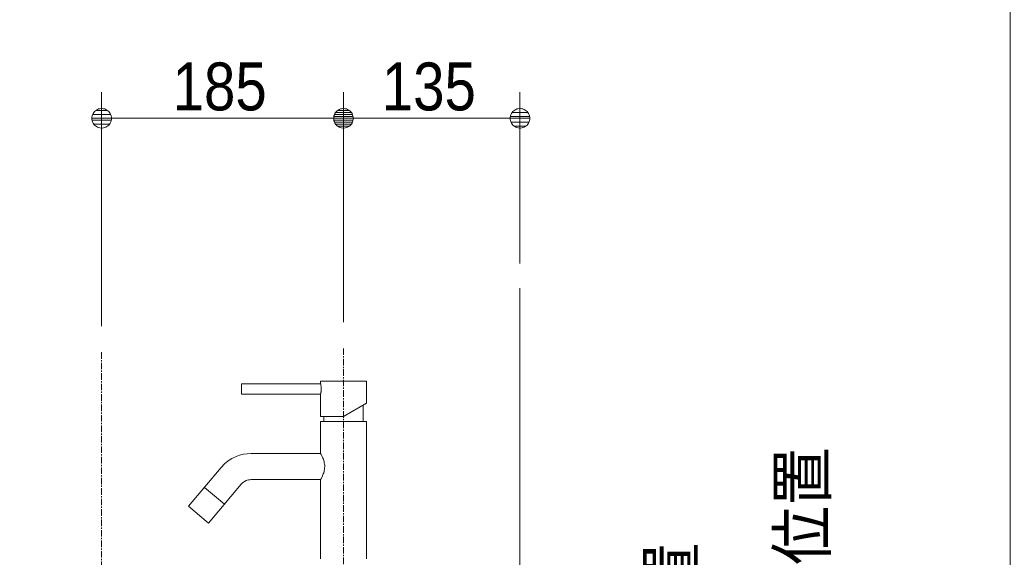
# Model space of a CAD drawing. Units: millimetres, scale not verified. Extents: x -6062 to 6062, y -3045 to 3045.
# Drawn here: x 1455 to 2212, y -1276 to -865 of the extents above; entities that cross this region are included whole.
import ezdxf
from ezdxf.enums import TextEntityAlignment as Align

# ---------------------------------------------------------------- set-up
doc = ezdxf.new("R2010")
doc.units = ezdxf.units.MM
doc.header["$LTSCALE"] = 20
doc.linetypes.add('CHAIN1', pattern=[8, 5, -1, 1, -1])
for name, color, linetype, lineweight in [('0-0_1図面枠', 7, 'Continuous', 9), ('0-1_5ボウル・キャビネット', 7, 'Continuous', 9), ('0-2_2寸法-1', 7, 'Continuous', 9), ('0-3_0', 7, 'Continuous', 9), ('0-4_2寸法-2', 7, 'Continuous', 9), ('0-5_4給排水', 7, 'Continuous', 9)]:
    doc.layers.add(name, color=color, linetype=linetype, lineweight=lineweight)
doc.styles.add('ＭＳ Ｐゴシック', font='')
doc.styles.get('ＭＳ Ｐゴシック').set_extended_font_data('MS PGothic')

# ---------------------------------------------------------------- blocks, each defined once
blk = doc.blocks.new('グループ-2')
at = {"layer": '0-0_1図面枠'}
blk.add_lwpolyline([(-80000, 55400), (80000, 55400), (80000, -55400), (-80000, -55400)], close=True, dxfattribs=at)
blk = doc.blocks.new('図面枠')
at = {"layer": '0-0_1図面枠'}
blk.add_blockref('グループ-2', (0, 0), dxfattribs=at)
blk = doc.blocks.new('_Dot')
at = {"layer": '0-3_0'}
for p, q in [((-10, 0), (-20, 0)), ((9.78, 2), (-9.78, 2)), ((7.99, 6), (-7.99, 6)), ((9.16, -3.98), (-9.16, -3.98)), ((6, -7.98), (-6, -7.98))]:
    blk.add_line(p, q, dxfattribs=at)
for points in [[(10, 0), (9.92, 1.25), (9.69, 2.49), (9.3, 3.68), (8.76, 4.82), (8.09, 5.88), (7.29, 6.85), (6.37, 7.71), (5.36, 8.44), (4.26, 9.05), (3.09, 9.51), (1.87, 9.82), (0.63, 9.98), (-0.63, 9.98), (-1.87, 9.82), (-3.09, 9.51), (-4.26, 9.05), (-5.36, 8.44), (-6.37, 7.71), (-7.29, 6.85), (-8.09, 5.88), (-8.76, 4.82), (-9.3, 3.68), (-9.69, 2.49), (-9.92, 1.25), (-10, 0), (0, 0)], [(-10, 0), (-9.92, -1.25), (-9.69, -2.49), (-9.3, -3.68), (-8.76, -4.82), (-8.09, -5.88), (-7.29, -6.85), (-6.37, -7.71), (-5.36, -8.44), (-4.26, -9.05), (-3.09, -9.51), (-1.87, -9.82), (-0.63, -9.98), (0.63, -9.98), (1.87, -9.82), (3.09, -9.51), (4.26, -9.05), (5.36, -8.44), (6.37, -7.71), (7.29, -6.85), (8.09, -5.88), (8.76, -4.82), (9.3, -3.68), (9.69, -2.49), (9.92, -1.25), (10, 0), (0, 0)]]:
    blk.add_lwpolyline(points, close=True, dxfattribs=at)
blk = doc.blocks.new('グループ-11')
at = {"layer": '0-5_4給排水', "linetype": 'CHAIN1'}
blk.add_line((69800, -26100), (69800, -22320), dxfattribs=at)
at = {"layer": '0-5_4給排水'}
for p, q in [((70100, -23186.8), (70100, -23440)), ((69500, -23360), (69500, -23440)), ((67977.8, -24704), (67671.4, -24446.9))]:
    blk.add_line(p, q, dxfattribs=at)
blk.add_lwpolyline([(68240, -23020), (69450, -23020), (69450, -23360), (69800, -23360), (70149.9, -23158), (70150, -22820), (69450, -22820), (69450, -22860), (68240, -22860)], close=True, dxfattribs=at)
for points in [[(69450, -22860), (69450.1, -22860.4), (69450.4, -22861.6), (69450.8, -22863.6), (69451.4, -22866.4), (69452.1, -22869.8), (69452.9, -22874), (69453.8, -22878.7), (69454.7, -22884.1), (69455.6, -22889.9), (69456.5, -22896.2), (69457.3, -22902.9), (69457.9, -22909.9), (69458.5, -22917.2), (69458.9, -22924.7), (69459.2, -22932.3), (69459.3, -22940), (69459.2, -22944), (69459.2, -22948.1), (69458.9, -22956.1), (69458.4, -22963.9), (69457.8, -22971.4), (69457.1, -22978.5), (69456.3, -22985.3), (69455.4, -22991.5), (69454.5, -22997.3), (69453.6, -23002.4), (69452.7, -23007), (69452, -23010.9), (69451.3, -23014.2), (69450.7, -23016.7), (69450.3, -23018.5), (69450.1, -23019.6), (69450, -23020)], [(70150, -25540), (70150, -23440), (69450, -23440), (69450, -23928), (68386.5, -23928), (68327.4, -23930.9), (68268.9, -23939.7), (68211.5, -23954.1), (68155.8, -23974.2), (68093.4, -24004.5), (68034.9, -24041.9), (67979.4, -24087.3), (67928.6, -24140.3), (67926.9, -24142.3), (67429.7, -24734.9), (67736.1, -24992), (68233.3, -24399.5), (68249.7, -24382.1), (68268.1, -24366.9), (68288.1, -24353.9), (68309.6, -24343.4), (68328.2, -24336.7), (68347.3, -24331.9), (68366.8, -24329), (68386.5, -24328), (69450, -24328), (69450, -25540)], [(69450, -23928), (69450.6, -23929), (69452.3, -23932.1), (69455.1, -23937.2), (69458.9, -23944.1), (69463.5, -23952.7), (69468.7, -23962.9), (69474.3, -23974.6), (69480.3, -23987.6), (69486.3, -24001.8), (69492.1, -24017.2), (69497.7, -24033.7), (69502.7, -24051.2), (69506.9, -24069.6), (69510.1, -24088.8), (69512.1, -24108.5), (69512.8, -24128.5), (69512, -24148.6), (69509.9, -24168.5), (69506.6, -24187.7), (69502.3, -24206.3), (69497.2, -24223.9), (69491.5, -24240.5), (69485.6, -24255.9), (69479.5, -24270.1), (69473.6, -24283), (69468, -24294.4), (69462.9, -24304.4), (69458.5, -24312.7), (69454.9, -24319.3), (69452.2, -24324.1), (69450.6, -24327.1), (69450, -24328)]]:
    blk.add_lwpolyline(points, dxfattribs=at)
blk = doc.blocks.new('グループ-13')
at = {"layer": '0-5_4給排水', "linetype": 'CHAIN1'}
blk.add_line((66100, -22380), (66100, -33960), dxfattribs=at)

msp = doc.modelspace()

# ---------------------------------------------------------------- linework, layer by layer
at = {"layer": '0-1_5ボウル・キャビネット'}
msp.add_lwpolyline([(1837.5, -1070), (1837.5, -2070), (1237.5, -2070)], dxfattribs=at)
at = {"layer": '0-2_2寸法-1'}
for p, q in [((1517.5, -1099), (1517.5, -920)), ((1702.5, -1096), (1702.5, -920)), ((1702.5, -1096), (1702.5, -920)), ((1837.5, -1051), (1837.5, -920)), ((1532.51, -940), (1687.49, -940)), ((1822.49, -940), (1717.51, -940))]:
    msp.add_line(p, q, dxfattribs=at)

# ---------------------------------------------------------------- block references
at = {"layer": '0-0_1図面枠', "xscale": 0.05, "yscale": 0.05}
msp.add_blockref('図面枠', (-1787.5, 0), dxfattribs=at)
at = {"layer": '0-2_2寸法-1', "xscale": 0.7503418, "yscale": 0.7503418, "rotation": 180}
for p in [(1517.5, -940), (1702.5, -940)]:
    msp.add_blockref('_Dot', p, dxfattribs=at)
at = {"layer": '0-2_2寸法-1', "xscale": 0.7503418, "yscale": 0.7503418}
for p in [(1702.5, -940), (1837.5, -940)]:
    msp.add_blockref('_Dot', p, dxfattribs=at)
at = {"layer": '0-5_4給排水', "xscale": 0.05, "yscale": 0.05}
for name in ['グループ-13', 'グループ-11']:
    msp.add_blockref(name, (-1787.5, 0), dxfattribs=at)

# ---------------------------------------------------------------- texts
at = {"layer": '0-2_2寸法-1', "style": 'ＭＳ Ｐゴシック', "width": 0.9}
for s, p in [('185', (1571.78, -944.96)), ('135', (1731.78, -944.96))]:
    msp.add_text(s, height=36.66, dxfattribs=at).set_placement(p, align=Align.BOTTOM_LEFT)
at = {"layer": '0-4_2寸法-2', "style": 'ＭＳ Ｐゴシック'}
for s, width, p in [('Pトラップ排水位置', 0.9, (2082.52, -1580.42)), ('壁給水・給湯位置', 0.95, (1982.62, -1644.36))]:
    msp.add_text(s, height=36.66, rotation=90, dxfattribs=dict(at, width=width)).set_placement(p, align=Align.BOTTOM_LEFT)

doc.saveas('drawing.dxf')
